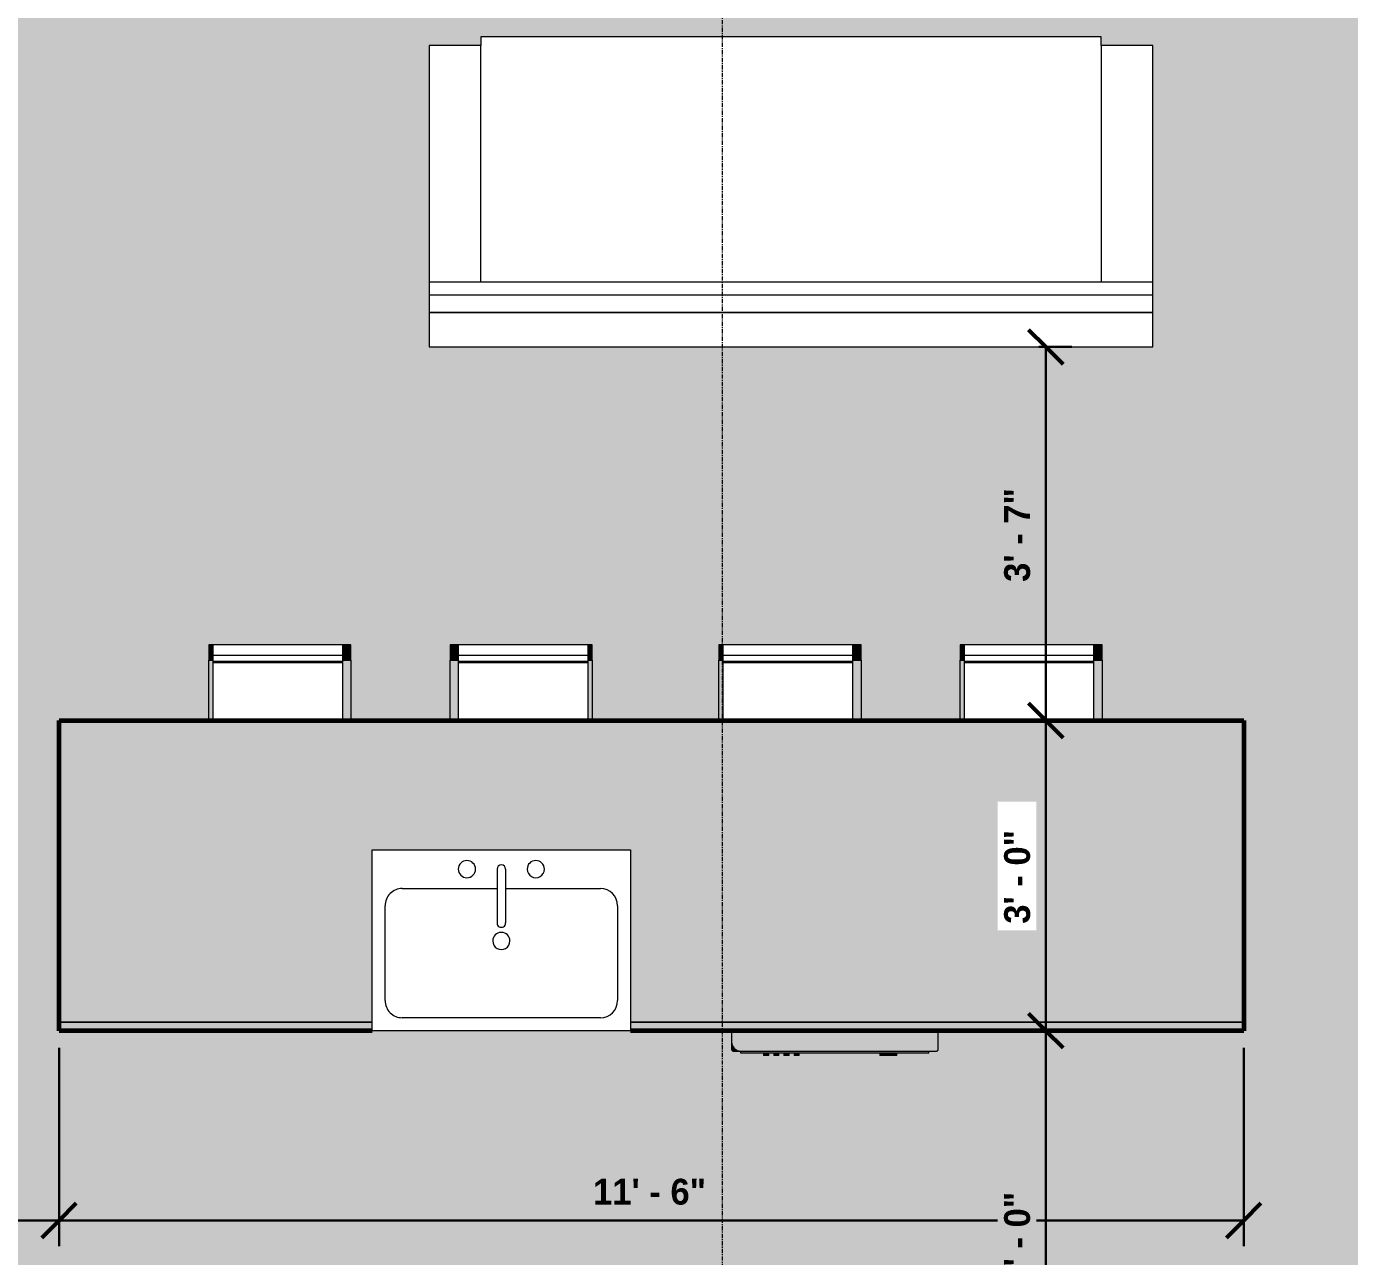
# Model space of a CAD drawing. Header units: inches. Extents: x -4105 to -1989, y 9836 to 11159.
# Drawn here: x -2254.1 to -2100.5, y 10635.5 to 10778.3 of the extents above; entities that cross this region are included whole.
import ezdxf

# ---------------------------------------------------------------- set-up
doc = ezdxf.new("R2010")
doc.units = ezdxf.units.IN
doc.header["$MEASUREMENT"] = 0
doc.linetypes.add('Grid Line 1_2_', pattern=[0.875, 0.5, -0.125, 0.125, -0.125])
for name, color, linetype, lineweight in [('0-1', 7, 'Continuous', 5), ('0-2', 7, 'Continuous', 9), ('A-ANNO-DIMS-1', 211, 'Continuous', 30), ('A-ANNO-DIMS-64', 211, 'Continuous', 9), ('A-AREA-PATT-2', 141, 'Continuous', 9), ('I-FURN', 30, 'Continuous', 9), ('P-SANR-FIXT', 6, 'Continuous', 9), ('Q-CASE', 31, 'Continuous', 9), ('Q-CASE-1', 31, 'Continuous', 60), ('Q-SPCQ', 91, 'Continuous', 9), ('S-GRID-1', 1, 'Grid Line 1_2_', 9)]:
    doc.layers.add(name, color=color, linetype=linetype, lineweight=lineweight)
doc.styles.add('Century Gothic_B', font='GOTHICB.TTF', dxfattribs={"height": 3})
doc.dimstyles.new('OD_-_HS_-__1__Tol__', dxfattribs={"dimscale": 12, "dimtxt": 3.132505, "dimasz": 0.333333, "dimexe": 0.25, "dimexo": 0.166667, "dimgap": 0.083333, "dimtad": 1, "dimdec": 0, "dimzin": 3, "dimdsep": 46, "dimlunit": 4, "dimtxsty": 'Century Gothic_B', "dimblk1": 'OBLIQUE', "dimblk2": 'OBLIQUE', "dimsah": 1, "dimcen": 0.09, "dimdle": 0.25, "dimazin": 0, "dimtfac": 1, "dimtdec": 4, "dimtix": 1, "dimtmove": 0, "dimatfit": 3, "dimfxl": 1, "dimtvp": 1, "dimtfill": 1, "dimfrac": 2, "dimtolj": 1, "dimtzin": 0, "dimlwd": 30, "dimlwe": 30, "dimarcsym": 2})

# ---------------------------------------------------------------- blocks, each defined once
blk = doc.blocks.new('Couch-Both_Arms-Generic - 1-V25-ENLARGED FLOOR PLAN - 2ND FLOOR PLAN - WEST')
at = {"layer": 'I-FURN'}
for p, q in [((42, 17.5), (-42, 17.5)), ((-42, 17.5), (-42, 13.5)), ((42, 13.5), (42, 17.5)), ((-42, 13.5), (42, 13.5)), ((42, 13.5), (-42, 13.5)), ((-42, 13.5), (-42, 10)), ((42, 10), (42, 13.5)), ((-42, 11.5), (42, 11.5)), ((-42, 10), (-42, -17.5)), ((-42, 10), (42, 10)), ((-36, -17.5), (-36, 10)), ((36, 10), (36, -17.5)), ((42, -17.5), (42, 10)), ((-42, -17.5), (-36, -17.5)), ((-36, -17.5), (-36, -18.5)), ((36, -18.5), (36, -17.5)), ((36, -17.5), (42, -17.5)), ((-36, -18.5), (36, -18.5))]:
    blk.add_line(p, q, dxfattribs=at)
blk = doc.blocks.new('Sink Kitchen-Single - 30_ x 21_-1372827-ENLARGED FLOOR PLAN - 2ND FLOOR PLAN - WEST')
at = {"layer": 'P-SANR-FIXT'}
for p, q in [((-14.38, 10.41), (15.62, 10.41)), ((-14.38, -10.59), (-14.38, 10.41)), ((15.62, 10.41), (15.62, -10.59)), ((-10.88, 8.91), (12.12, 8.91)), ((-12.88, -4.09), (-12.88, 6.91)), ((14.12, 6.91), (14.12, -4.09)), ((0.12, -8.34), (0.12, -2.09)), ((1.12, -8.34), (1.12, -2.09)), ((0.12, -6.09), (-10.88, -6.09)), ((12.12, -6.09), (1.12, -6.09)), ((15.62, -10.59), (-14.38, -10.59))]:
    blk.add_line(p, q, dxfattribs=at)
for centre, radius, start, end in [((-10.88, 6.91), 2, 90, 180), ((12.12, 6.91), 2, 360, 90), ((0.62, 0), 1, 360, 180), ((0.62, 0), 1, 180, 0), ((0.62, -2.09), 0.5, 360, 180), ((-10.88, -4.09), 2, 180, 270), ((12.12, -4.09), 2, 270, 0), ((-3.38, -8.34), 1, 360, 180), ((4.62, -8.34), 1, 0, 180), ((-3.38, -8.34), 1, 180, 0), ((0.62, -8.34), 0.5, 180, 0), ((4.62, -8.34), 1, 180, 0)]:
    blk.add_arc(centre, radius, start, end, dxfattribs=at)
blk = doc.blocks.new('Dishwasher_15404 - 34_ counter-V45-ENLARGED FLOOR PLAN - 2ND FLOOR PLAN - WEST')
at = {"layer": 'Q-SPCQ'}
for points in [[(26.87, -20.14), (26.87, -0.15), (26.82, -0.06), (26.68, 0), (24.5, 0), (24.5, -24), (25.8, -24), (26.08, -23.96), (26.34, -23.86), (26.56, -23.69), (26.73, -23.46), (26.84, -23.21), (26.87, -22.91)], [(27.12, -12.5), (27.12, -1.09), (26.87, -1.09), (26.87, -22.91), (27.12, -22.91), (27.12, -20.14)], [(27.37, -5.55), (27.37, -4.82), (27.12, -4.82), (27.12, -5.81), (27.37, -5.81)], [(27.37, -5.81), (27.12, -5.81), (27.12, -6.79), (27.37, -6.79), (27.37, -6.06)], [(27.37, -16.74), (27.37, -16.15), (27.12, -16.15), (27.12, -16.74)], [(27.37, -17.33), (27.12, -17.33), (27.12, -17.92), (27.37, -17.92)], [(27.37, -19.1), (27.37, -18.51), (27.12, -18.51), (27.12, -19.1)], [(27.37, -20.28), (27.37, -19.69), (27.12, -19.69), (27.12, -20.28)], [(26.87, -23.12), (26.87, -22.93), (26.84, -23.21), (26.68, -23.53), (26.56, -23.69), (26.3, -23.87), (26.08, -23.96), (25.8, -24), (26.68, -24), (26.82, -23.94), (26.87, -23.8), (26.87, -23.28)]]:
    blk.add_hatch(color=256, dxfattribs=at).paths.add_polyline_path(points, flags=0)
for p, q in [((26.68, 0), (24.5, 0)), ((26.87, -22.93), (26.87, -0.2)), ((27.12, -1.09), (26.87, -1.09)), ((27.12, -1.09), (27.12, -22.91)), ((27.37, -4.82), (27.12, -4.82)), ((27.37, -4.82), (27.37, -5.81)), ((27.37, -5.81), (27.37, -6.79)), ((27.12, -6.79), (27.37, -6.79)), ((27.37, -16.15), (27.12, -16.15)), ((27.12, -16.74), (27.37, -16.74)), ((27.37, -16.15), (27.37, -16.74)), ((27.37, -17.33), (27.12, -17.33)), ((27.12, -17.92), (27.37, -17.92)), ((27.37, -17.33), (27.37, -17.92)), ((27.37, -18.51), (27.12, -18.51)), ((27.12, -19.1), (27.37, -19.1)), ((27.37, -19.69), (27.12, -19.69)), ((27.37, -18.51), (27.37, -19.1)), ((27.37, -19.69), (27.37, -20.28)), ((27.12, -20.28), (27.37, -20.28)), ((27.12, -22.91), (26.87, -22.91)), ((26.87, -23.8), (26.87, -22.93)), ((24.5, -24), (25.8, -24)), ((25.8, -24), (26.68, -24))]:
    blk.add_line(p, q, dxfattribs=at)
for centre, radius, start, end in [((26.68, -0.2), 0.197, 360, 90), ((26.68, -0.2), 0.197, 15, 75), ((25.8, -22.93), 1.07, 270, 0), ((26.68, -23.8), 0.197, 270, 0)]:
    blk.add_arc(centre, radius, start, end, dxfattribs=at)
blk = doc.blocks.new('OD_CW_Base Cabinet - OD_CW_Base Cabinet-2044984-ENLARGED FLOOR PLAN - 2ND FLOOR PLAN - WEST')
at = {"layer": 'Q-CASE'}
h = blk.add_hatch(color=256, dxfattribs=at)
h.paths.add_polyline_path([(2.89, 12), (0.74, 12), (0.74, 11), (71.92, 11), (71.92, 12), (33.42, 12)], flags=0)
h.paths.add_polyline_path([(138.27, 12), (101.92, 12), (101.92, 11), (138.27, 11)], flags=0)
blk.add_hatch(color=256, dxfattribs=at).paths.add_polyline_path([(138.27, 11), (101.92, 11), (101.92, -9), (71.92, -9), (71.92, 11), (0.74, 11), (0.74, -24), (138.27, -24), (138.27, -13.07)], flags=0)
for p, q in [((0.74, 11), (0.74, 12)), ((0.74, 12), (71.92, 12)), ((71.92, 11), (0.74, 11)), ((0.74, -24), (0.74, 11)), ((0.74, 11), (71.92, 11)), ((101.92, 12), (138.27, 12)), ((138.27, 11), (101.92, 11)), ((101.92, 11), (138.27, 11)), ((138.27, 12), (138.27, 11)), ((138.27, 11), (138.27, -24)), ((138.27, -24), (0.74, -24))]:
    blk.add_line(p, q, dxfattribs=at)
at = {"layer": 'Q-CASE-1'}
for p, q in [((0.74, -24), (0.74, 12)), ((0.74, 12), (71.92, 12)), ((101.92, 12), (138.27, 12)), ((138.27, 12), (138.27, -24)), ((138.27, -24), (0.74, -24))]:
    blk.add_line(p, q, dxfattribs=at)
blk = doc.blocks.new('Bar_Stool_6722_1_ - Bar_Stool_6722_1_-V41-ENLARGED FLOOR PLAN - 2ND FLOOR PLAN - WEST')
at = {"layer": 'I-FURN'}
for points in [[(0, -0.94), (0, -0.98), (1, -0.98), (1, 0), (0, 0), (0, -0.92)], [(16, -0.46), (16, -0.98), (16.5, -0.98), (16.5, 0), (16, 0), (16, -0.3)], [(0, -1.4), (0, -1.78), (1, -1.78), (1, -0.98), (0, -0.98), (0, -1.3)], [(16, -1.3), (16, -1.78), (16.5, -1.78), (16.5, -0.98), (16, -0.98), (16, -1.24)], [(0, -2.03), (0, -8.78), (1, -8.78), (1, -1.78), (0, -1.78)], [(16, -7.88), (16, -8.78), (16.5, -8.78), (16.5, -1.78), (16, -1.78), (16, -2.03)]]:
    blk.add_hatch(color=256, dxfattribs=at).paths.add_polyline_path(points, flags=0)
for p, q in [((1, 0), (0, 0)), ((0, 0), (0, -0.98)), ((0, -0.98), (1, -0.98)), ((0, -0.98), (0, -1.78)), ((1, -1.24), (1, 0)), ((16, 0), (1, 0)), ((1, -1.91), (1, -1.24)), ((16, -1.24), (1, -1.24)), ((16.5, 0), (16, 0)), ((16, 0), (16, -1.24)), ((16, -0.98), (16.5, -0.98)), ((16, -1.24), (16, -1.91)), ((16.5, -0.98), (16.5, 0)), ((16.5, -1.78), (16.5, -0.98)), ((0, -1.78), (1, -1.78)), ((0, -8.78), (0, -1.78)), ((1, -1.91), (16, -1.91)), ((1, -2.03), (1, -1.91)), ((1, -8.78), (1, -2.03)), ((1, -2.03), (16, -2.03)), ((16, -1.78), (16.5, -1.78)), ((16, -1.91), (16, -2.03)), ((16, -2.03), (16, -8.78)), ((16.5, -1.78), (16.5, -8.78))]:
    blk.add_line(p, q, dxfattribs=at)
blk = doc.blocks.new('Bar_Stool_6722_1_ - Bar_Stool_6722_1_-V46-ENLARGED FLOOR PLAN - 2ND FLOOR PLAN - WEST')
at = {"layer": 'I-FURN'}
for points in [[(1, 8.78), (0, 8.78), (0, 1.78), (1, 1.78), (1, 8.78)], [(16, 8.78), (16, 1.78), (16.5, 1.78), (16.5, 8.78), (16.26, 8.78)], [(0.5, 1.78), (0, 1.78), (0, 0.98), (1, 0.98), (1, 1.78)], [(16, 1.78), (16, 0.98), (16.5, 0.98), (16.5, 1.78), (16.26, 1.78)], [(0, 0.98), (0, 0), (1, 0), (1, 0.98)], [(16, 0.98), (16, 0), (16.5, 0), (16.5, 0.98), (16.26, 0.98)]]:
    blk.add_hatch(color=256, dxfattribs=at).paths.add_polyline_path(points, flags=0)
for p, q in [((0, 1.78), (0, 8.78)), ((1, 2.03), (1, 8.78)), ((16, 8.78), (16, 2.03)), ((16.5, 8.78), (16.5, 1.78)), ((1, 1.78), (0, 1.78)), ((0, 1.78), (0, 0.98)), ((1, 1.91), (1, 2.03)), ((16, 2.03), (1, 2.03)), ((1, 1.24), (1, 1.91)), ((16, 1.91), (1, 1.91)), ((16, 2.03), (16, 1.91)), ((16, 1.91), (16, 1.24)), ((16.5, 1.78), (16, 1.78)), ((16.5, 0.98), (16.5, 1.78)), ((1, 0.98), (0, 0.98)), ((0, 0.98), (0, 0)), ((1, 0), (1, 1.24)), ((1, 1.24), (16, 1.24)), ((16, 1.24), (16, 0)), ((16.5, 0.98), (16, 0.98)), ((16.5, 0), (16.5, 0.98)), ((0, 0), (1, 0)), ((1, 0), (16, 0)), ((16, 0), (16.5, 0))]:
    blk.add_line(p, q, dxfattribs=at)
blk = doc.blocks.new('Bar_Stool_6722_1_ - Bar_Stool_6722_1_-V40-ENLARGED FLOOR PLAN - 2ND FLOOR PLAN - WEST')
at = {"layer": 'I-FURN'}
for points in [[(1, 1.78), (1, 8.78), (0, 8.78), (0, 1.78)], [(16.5, 2.03), (16.5, 8.78), (16, 8.78), (16, 1.78), (16.5, 1.78)], [(1, 1.73), (1, 1.78), (0, 1.78), (0, 0.98), (1, 0.98), (1, 1.4)], [(16.5, 0.98), (16.5, 1.78), (16, 1.78), (16, 0.98)], [(1, 0.3), (1, 0.98), (0, 0.98), (0, 0), (1, 0)], [(16.5, 0.31), (16.5, 0.98), (16, 0.98), (16, 0), (16.5, 0), (16.5, 0.3)]]:
    blk.add_hatch(color=256, dxfattribs=at).paths.add_polyline_path(points, flags=0)
for p, q in [((0, 1.78), (0, 8.78)), ((1, 2.03), (1, 8.78)), ((16, 8.78), (16, 2.03)), ((16.5, 8.78), (16.5, 1.78)), ((1, 1.78), (0, 1.78)), ((0, 1.78), (0, 0.98)), ((1, 1.91), (1, 2.03)), ((16, 2.03), (1, 2.03)), ((1, 1.24), (1, 1.91)), ((16, 1.91), (1, 1.91)), ((16, 2.03), (16, 1.91)), ((16, 1.91), (16, 1.24)), ((16.5, 1.78), (16, 1.78)), ((16.5, 0.98), (16.5, 1.78)), ((1, 0.98), (0, 0.98)), ((0, 0.98), (0, 0)), ((1, 0), (1, 1.24)), ((1, 1.24), (16, 1.24)), ((16, 1.24), (16, 0)), ((16.5, 0.98), (16, 0.98)), ((16.5, 0), (16.5, 0.98)), ((0, 0), (1, 0)), ((1, 0), (16, 0)), ((16, 0), (16.5, 0))]:
    blk.add_line(p, q, dxfattribs=at)
blk = doc.blocks.new('DIMBLOCK29-ENLARGED FLOOR PLAN - 2ND FLOOR PLAN - WEST')
at = {"layer": 'A-ANNO-DIMS-64', "lineweight": 30, "transparency": 16777216}
for p, q in [((-2250.33, 10659.75), (-2250.33, 10636.72)), ((-2250.33, 10639.72), (-2250.33, 10659.75)), ((-2294.7, 10642.6), (-2294.7, 10636.72)), ((-2294.7, 10639.72), (-2294.7, 10642.6)), ((-2294.7, 10639.72), (-2250.33, 10639.72))]:
    blk.add_line(p, q, dxfattribs=at)
at = {"layer": 'A-ANNO-DIMS-64', "lineweight": 50, "transparency": 16777216}
for p, q in [((-2294.7, 10639.72), (-2292.7, 10641.72)), ((-2250.33, 10639.72), (-2248.33, 10641.72)), ((-2294.7, 10639.72), (-2296.7, 10637.72)), ((-2250.33, 10639.72), (-2252.33, 10637.72))]:
    blk.add_line(p, q, dxfattribs=at)
at = {"layer": 'A-ANNO-DIMS-64', "color": 0, "lineweight": 30, "transparency": 16777216, "insert": (-2278.11, 10644.56), "char_height": 3, "width": 13.425, "attachment_point": 1, "line_spacing_factor": 0.984502, "style": 'Century Gothic_B', "bg_fill": 3, "box_fill_scale": 1.25, "bg_fill_color": 256, "bg_fill_true_color": 13158600, "bg_fill_transparency": 0}
blk.add_mtext('3\' - 8"', dxfattribs=at)
blk = doc.blocks.new('_Oblique')
at = {"color": 0, "linetype": 'ByBlock', "lineweight": -2}
blk.add_line((-0.5, -0.5), (0.5, 0.5), dxfattribs=at)
blk = doc.blocks.new('DIMBLOCK30-ENLARGED FLOOR PLAN - 2ND FLOOR PLAN - WEST')
at = {"layer": 'A-ANNO-DIMS-64', "lineweight": 30, "transparency": 16777216}
for p, q in [((-2250.33, 10659.75), (-2250.33, 10636.72)), ((-2250.33, 10639.72), (-2250.33, 10659.75)), ((-2112.8, 10659.75), (-2112.8, 10636.72)), ((-2112.8, 10639.72), (-2112.8, 10659.75)), ((-2250.33, 10639.72), (-2112.8, 10639.72))]:
    blk.add_line(p, q, dxfattribs=at)
at = {"layer": 'A-ANNO-DIMS-64', "lineweight": 50, "transparency": 16777216}
for p, q in [((-2250.33, 10639.72), (-2248.33, 10641.72)), ((-2112.8, 10639.72), (-2110.8, 10641.72)), ((-2250.33, 10639.72), (-2252.33, 10637.72)), ((-2112.8, 10639.72), (-2114.8, 10637.72))]:
    blk.add_line(p, q, dxfattribs=at)
at = {"layer": 'A-ANNO-DIMS-64', "color": 0, "lineweight": 30, "transparency": 16777216, "insert": (-2188.33, 10644.56), "char_height": 3, "width": 16.2294, "attachment_point": 1, "line_spacing_factor": 0.984502, "style": 'Century Gothic_B', "bg_fill": 3, "box_fill_scale": 1.25, "bg_fill_color": 256, "bg_fill_true_color": 13158600, "bg_fill_transparency": 0}
blk.add_mtext('11\' - 6"', dxfattribs=at)
blk = doc.blocks.new('DIMBLOCK44-ENLARGED FLOOR PLAN - 2ND FLOOR PLAN - WEST')
at = {"layer": 'A-ANNO-DIMS-64', "lineweight": 50, "transparency": 16777216}
for p, q in [((-2135.77, 10661.75), (-2137.77, 10663.75)), ((-2135.77, 10661.75), (-2133.77, 10659.75)), ((-2135.77, 10613.75), (-2137.77, 10615.75)), ((-2135.77, 10613.75), (-2133.77, 10611.75))]:
    blk.add_line(p, q, dxfattribs=at)
at = {"layer": 'A-ANNO-DIMS-64', "lineweight": 30, "transparency": 16777216}
for p, q in [((-2136.6, 10661.75), (-2132.77, 10661.75)), ((-2135.77, 10661.75), (-2136.6, 10661.75)), ((-2135.77, 10613.75), (-2135.77, 10661.75)), ((-2136.6, 10613.75), (-2132.77, 10613.75)), ((-2135.77, 10613.75), (-2136.6, 10613.75))]:
    blk.add_line(p, q, dxfattribs=at)
at = {"layer": 'A-ANNO-DIMS-64', "color": 0, "lineweight": 30, "transparency": 16777216, "insert": (-2140.61, 10632.16), "char_height": 3, "width": 13.425, "attachment_point": 1, "rotation": 90, "line_spacing_factor": 0.984502, "style": 'Century Gothic_B', "bg_fill": 3, "box_fill_scale": 1.25, "bg_fill_color": 256, "bg_fill_true_color": 13158600, "bg_fill_transparency": 0}
blk.add_mtext('4\' - 0"', dxfattribs=at)
blk = doc.blocks.new('DIMBLOCK45-ENLARGED FLOOR PLAN - 2ND FLOOR PLAN - WEST')
at = {"layer": 'A-ANNO-DIMS-64', "lineweight": 50, "transparency": 16777216}
for p, q in [((-2135.77, 10697.75), (-2137.77, 10699.75)), ((-2135.77, 10697.75), (-2133.77, 10695.75)), ((-2135.77, 10661.75), (-2137.77, 10663.75)), ((-2135.77, 10661.75), (-2133.77, 10659.75))]:
    blk.add_line(p, q, dxfattribs=at)
at = {"layer": 'A-ANNO-DIMS-64', "lineweight": 30, "transparency": 16777216}
for p, q in [((-2136.6, 10697.75), (-2132.77, 10697.75)), ((-2135.77, 10697.75), (-2136.6, 10697.75)), ((-2135.77, 10661.75), (-2135.77, 10697.75)), ((-2136.6, 10661.75), (-2132.77, 10661.75)), ((-2135.77, 10661.75), (-2136.6, 10661.75))]:
    blk.add_line(p, q, dxfattribs=at)
at = {"layer": 'A-ANNO-DIMS-64', "color": 0, "lineweight": 30, "transparency": 16777216, "insert": (-2140.61, 10674.16), "char_height": 3, "width": 13.425, "attachment_point": 1, "rotation": 90, "line_spacing_factor": 0.984502, "style": 'Century Gothic_B', "bg_fill": 3, "box_fill_scale": 1.25, "bg_fill_color": 256, "bg_fill_true_color": 13158600, "bg_fill_transparency": 0}
blk.add_mtext('3\' - 0"', dxfattribs=at)
blk = doc.blocks.new('DIMBLOCK46-ENLARGED FLOOR PLAN - 2ND FLOOR PLAN - WEST')
at = {"layer": 'A-ANNO-DIMS-64', "lineweight": 50, "transparency": 16777216}
for p, q in [((-2135.77, 10741.11), (-2137.77, 10743.11)), ((-2135.77, 10741.11), (-2133.77, 10739.11)), ((-2135.77, 10697.75), (-2137.77, 10699.75)), ((-2135.77, 10697.75), (-2133.77, 10695.75))]:
    blk.add_line(p, q, dxfattribs=at)
at = {"layer": 'A-ANNO-DIMS-64', "lineweight": 30, "transparency": 16777216}
for p, q in [((-2136.6, 10741.11), (-2132.77, 10741.11)), ((-2135.77, 10741.11), (-2136.6, 10741.11)), ((-2135.77, 10697.75), (-2135.77, 10741.11)), ((-2136.6, 10697.75), (-2132.77, 10697.75)), ((-2135.77, 10697.75), (-2136.6, 10697.75))]:
    blk.add_line(p, q, dxfattribs=at)
at = {"layer": 'A-ANNO-DIMS-64', "color": 0, "lineweight": 30, "transparency": 16777216, "insert": (-2140.61, 10713.84), "char_height": 3, "width": 13.425, "attachment_point": 1, "rotation": 90, "line_spacing_factor": 0.984502, "style": 'Century Gothic_B', "bg_fill": 3, "box_fill_scale": 1.25, "bg_fill_color": 256, "bg_fill_true_color": 13158600, "bg_fill_transparency": 0}
blk.add_mtext('3\' - 7"', dxfattribs=at)
blk = doc.blocks.new('CTR - 1st Phase - Shell_rvt-1-ENLARGED FLOOR PLAN - 2ND FLOOR PLAN - WEST')
at = {"layer": 'S-GRID-1'}
blk.add_line((-2173.32, 9836.18), (-2173.32, 11126.32), dxfattribs=at)
blk = doc.blocks.new('CTR - 1st Phase - Unit Layouts_rvt-1-ENLARGED FLOOR PLAN - 2ND FLOOR PLAN - WEST')
at = {"layer": '0-2'}
for name, p, rotation in [('Couch-Both_Arms-Generic - 1-V25-ENLARGED FLOOR PLAN - 2ND FLOOR PLAN - WEST', (-2165.36, 10758.61), 180), ('Bar_Stool_6722_1_ - Bar_Stool_6722_1_-V40-ENLARGED FLOOR PLAN - 2ND FLOOR PLAN - WEST', (-2216.44, 10706.53), 180), ('Bar_Stool_6722_1_ - Bar_Stool_6722_1_-V40-ENLARGED FLOOR PLAN - 2ND FLOOR PLAN - WEST', (-2157.22, 10706.53), 180), ('Bar_Stool_6722_1_ - Bar_Stool_6722_1_-V46-ENLARGED FLOOR PLAN - 2ND FLOOR PLAN - WEST', (-2129.22, 10706.53), 180), ('OD_CW_Base Cabinet - OD_CW_Base Cabinet-2044984-ENLARGED FLOOR PLAN - 2ND FLOOR PLAN - WEST', (-2112.06, 10673.75), 180), ('Sink Kitchen-Single - 30_ x 21_-1372827-ENLARGED FLOOR PLAN - 2ND FLOOR PLAN - WEST', (-2198.36, 10672.16), 180), ('Dishwasher_15404 - 34_ counter-V45-ENLARGED FLOOR PLAN - 2ND FLOOR PLAN - WEST', (-2148.25, 10686.25), 270.0000000001457)]:
    blk.add_blockref(name, p, dxfattribs=dict(at, rotation=rotation))
blk.add_blockref('Bar_Stool_6722_1_ - Bar_Stool_6722_1_-V41-ENLARGED FLOOR PLAN - 2ND FLOOR PLAN - WEST', (-2204.94, 10706.53), dxfattribs=at)
at = {"layer": 'A-ANNO-DIMS-1'}
dim = blk.add_linear_dim(base=(-2250.33, 10639.72), p1=(-2294.7, 10644.6), p2=(-2250.33, 10661.75), dimstyle='OD_-_HS_-__1__Tol__', override={"dimpost": '<>', "dimfxl": 47.565346}, dxfattribs=at)
dim.commit()
dim.dimension.update_dxf_attribs({"geometry": 'DIMBLOCK29-ENLARGED FLOOR PLAN - 2ND FLOOR PLAN - WEST', "text_midpoint": (-2272.52, 10642.29)})
dim = blk.add_linear_dim(base=(-2112.8, 10639.72), p1=(-2250.33, 10661.75), p2=(-2112.8, 10661.75), dimstyle='OD_-_HS_-__1__Tol__', override={"dimpost": '<>', "dimfxl": 137.535488}, dxfattribs=at)
dim.commit()
dim.dimension.update_dxf_attribs({"geometry": 'DIMBLOCK30-ENLARGED FLOOR PLAN - 2ND FLOOR PLAN - WEST', "text_midpoint": (-2181.57, 10642.29)})
dim = blk.add_linear_dim(base=(-2135.77, 10661.75), p1=(-2138.6, 10613.75), p2=(-2138.6, 10661.75), angle=90, dimstyle='OD_-_HS_-__1__Tol__', override={"dimpost": '<>', "dimfxl": 48}, dxfattribs=at)
dim.commit()
dim.dimension.update_dxf_attribs({"geometry": 'DIMBLOCK44-ENLARGED FLOOR PLAN - 2ND FLOOR PLAN - WEST', "text_midpoint": (-2138.34, 10637.75)})
dim = blk.add_linear_dim(base=(-2135.77, 10697.75), p1=(-2138.6, 10661.75), p2=(-2138.6, 10697.75), angle=90, dimstyle='OD_-_HS_-__1__Tol__', override={"dimpost": '<>', "dimfxl": 36}, dxfattribs=at)
dim.commit()
dim.dimension.update_dxf_attribs({"geometry": 'DIMBLOCK45-ENLARGED FLOOR PLAN - 2ND FLOOR PLAN - WEST', "text_midpoint": (-2138.34, 10679.75)})
dim = blk.add_linear_dim(base=(-2135.77, 10741.11), p1=(-2138.6, 10697.75), p2=(-2138.6, 10741.11), angle=90, dimstyle='OD_-_HS_-__1__Tol__', override={"dimpost": '<>', "dimfxl": 43.359487}, dxfattribs=at)
dim.commit()
dim.dimension.update_dxf_attribs({"geometry": 'DIMBLOCK46-ENLARGED FLOOR PLAN - 2ND FLOOR PLAN - WEST', "text_midpoint": (-2138.34, 10719.43)})

msp = doc.modelspace()

# ---------------------------------------------------------------- block references
at = {"layer": '0-1'}
msp.add_blockref('CTR - 1st Phase - Unit Layouts_rvt-1-ENLARGED FLOOR PLAN - 2ND FLOOR PLAN - WEST', (0, 0), dxfattribs=at)

# ---------------------------------------------------------------- next in the draw order: hatches: boundary and pattern name
at = {"layer": 'A-AREA-PATT-2'}
h = msp.add_hatch(color=256, dxfattribs=at)
h.paths.add_polyline_path([(-2427.59, 10418.79), (-2363.59, 10418.79), (-2363.59, 10478.08), (-2368.3, 10482.79), (-2371.11, 10479.98), (-2370.58, 10479.45), (-2372.34, 10477.68), (-2372.87, 10478.21), (-2373.05, 10478.04), (-2375.44, 10480.42), (-2400.19, 10455.67), (-2399.21, 10454.7), (-2425.38, 10428.54), (-2423.96, 10427.13), (-2424.14, 10426.95), (-2423.61, 10426.42), (-2425.38, 10424.65), (-2425.91, 10425.18), (-2432.3, 10418.79)], flags=0)
h.paths.add_polyline_path([(-2476.51, 10456.47), (-2451.06, 10481.93), (-2449.82, 10480.69), (-2475.28, 10455.24)], flags=0)
h.paths.add_polyline_path([(-2237.09, 10418.79), (-2076.8, 10418.79), (-2076.8, 10546.6), (-2133.07, 10546.6), (-2133.07, 10545.85), (-2135.57, 10545.85), (-2135.57, 10546.6), (-2172.82, 10546.6), (-2172.82, 10547.98), (-2207.82, 10547.98), (-2207.82, 10546.6), (-2208.07, 10546.6), (-2208.07, 10545.85), (-2213.07, 10545.85), (-2213.07, 10546.6), (-2213.32, 10546.6), (-2213.32, 10547.98), (-2248.32, 10547.98), (-2248.32, 10546.6), (-2285.57, 10546.6), (-2285.57, 10545.85), (-2288.07, 10545.85), (-2288.07, 10546.6), (-2304.48, 10546.6), (-2306.38, 10544.71), (-2309.73, 10548.07), (-2268.05, 10589.75), (-2243.53, 10589.75), (-2243.53, 10613.75), (-2238.78, 10613.75), (-2238.78, 10621.75), (-2203.03, 10621.75), (-2203.03, 10613.75), (-2076.8, 10613.75), (-2076.8, 10842.51), (-2292.32, 10842.51), (-2292.32, 10704.13), (-2297.07, 10704.13), (-2297.07, 10842.51), (-2389.37, 10842.51), (-2389.37, 10707.76), (-2394.12, 10707.76), (-2394.12, 10842.51), (-2510.12, 10842.51), (-2510.12, 10803.73), (-2430.12, 10803.73), (-2430.12, 10725.73), (-2510.12, 10725.73), (-2510.12, 10662.5), (-2442.37, 10662.5), (-2442.37, 10657.75), (-2445.37, 10657.75), (-2445.37, 10621.06), (-2446.25, 10621.06), (-2446.25, 10657.06), (-2449.25, 10657.06), (-2449.25, 10621.06), (-2450.12, 10621.06), (-2450.12, 10627.75), (-2486.12, 10627.75), (-2486.12, 10536.48), (-2510.12, 10536.48), (-2510.12, 10528.46), (-2502.7, 10528.46), (-2501.73, 10528.33), (-2500.83, 10527.96), (-2500.06, 10527.37), (-2499.47, 10526.59), (-2499.1, 10525.7), (-2498.97, 10524.66), (-2498.97, 10523.34), (-2495.95, 10523.69), (-2494.95, 10524.88), (-2493.95, 10525.45), (-2492.95, 10525.72), (-2491.94, 10525.89), (-2490.95, 10525.98), (-2488.96, 10525.81), (-2486.95, 10525.27), (-2484.95, 10524.54), (-2482.82, 10523.52), (-2480.95, 10522.22), (-2479.95, 10521.22), (-2479.45, 10520.36), (-2478.95, 10518.98), (-2478.95, 10517.98), (-2479.45, 10516.61), (-2479.95, 10515.74), (-2481.06, 10514.66), (-2482.95, 10513.35), (-2484.95, 10512.42), (-2486.95, 10511.69), (-2488.96, 10511.16), (-2490.95, 10510.98), (-2492.22, 10511.12), (-2492.95, 10511.25), (-2493.95, 10511.51), (-2494.95, 10512.08), (-2495.95, 10513.27), (-2498.97, 10513.62), (-2498.97, 10512.23), (-2499.1, 10511.27), (-2499.47, 10510.37), (-2500.06, 10509.6), (-2500.83, 10509), (-2501.82, 10508.62), (-2502.7, 10508.51), (-2510.12, 10508.51), (-2510.12, 10502.48), (-2489.84, 10502.48), (-2489.84, 10493.11), (-2494.59, 10493.11), (-2494.59, 10497.73), (-2510.12, 10497.73), (-2510.12, 10455.16), (-2506.46, 10455.16), (-2494.59, 10467.03), (-2494.59, 10473.11), (-2489.84, 10473.11), (-2489.82, 10471.19), (-2480.64, 10462.02), (-2441.03, 10501.63), (-2437.67, 10498.27), (-2477.28, 10458.66), (-2477.22, 10458.59), (-2477.93, 10457.89), (-2476.51, 10456.47), (-2477.88, 10455.1), (-2477.44, 10454.66), (-2477.49, 10454.62), (-2452.91, 10430.05), (-2452.87, 10430.09), (-2452.43, 10429.65), (-2451.06, 10431.02), (-2449.64, 10429.6), (-2448.94, 10430.31), (-2438.22, 10419.59), (-2429.27, 10428.54), (-2429.8, 10429.07), (-2428.03, 10430.84), (-2427.5, 10430.31), (-2427.32, 10430.48), (-2426.35, 10429.51), (-2401.6, 10454.26), (-2402.57, 10455.23), (-2376.23, 10481.57), (-2376.76, 10482.1), (-2375, 10483.87), (-2374.47, 10483.34), (-2335.19, 10522.62), (-2331.83, 10519.26), (-2334.71, 10516.38), (-2309.05, 10490.71), (-2267.5, 10490.71), (-2267.5, 10485.34), (-2272.25, 10485.34), (-2272.25, 10485.96), (-2311.02, 10485.96), (-2338.07, 10513.02), (-2364.94, 10486.15), (-2358.84, 10480.04), (-2358.84, 10442.79), (-2306.25, 10442.79), (-2306.25, 10418.79), (-2298.22, 10418.79), (-2298.22, 10426.52), (-2298.1, 10427.48), (-2297.72, 10428.38), (-2297.13, 10429.15), (-2296.36, 10429.74), (-2295.46, 10430.11), (-2294.42, 10430.24), (-2293.11, 10430.24), (-2293.46, 10433.27), (-2294.65, 10434.27), (-2295.21, 10435.27), (-2295.48, 10436.27), (-2295.66, 10437.27), (-2295.75, 10438.27), (-2295.57, 10440.26), (-2295.03, 10442.27), (-2294.31, 10444.27), (-2293.37, 10446.27), (-2291.99, 10448.27), (-2290.99, 10449.27), (-2290.12, 10449.77), (-2288.75, 10450.27), (-2287.75, 10450.27), (-2286.37, 10449.77), (-2285.51, 10449.27), (-2284.51, 10448.27), (-2283.12, 10446.27), (-2282.19, 10444.27), (-2281.46, 10442.27), (-2280.92, 10440.26), (-2280.75, 10438.27), (-2280.83, 10437.27), (-2281.07, 10436.03), (-2281.28, 10435.27), (-2281.85, 10434.27), (-2283.04, 10433.27), (-2283.38, 10430.24), (-2282, 10430.24), (-2281.03, 10430.11), (-2280.13, 10429.74), (-2279.36, 10429.15), (-2278.77, 10428.38), (-2278.4, 10427.48), (-2278.27, 10426.52), (-2278.27, 10418.79), (-2272.25, 10418.79), (-2272.25, 10449.34), (-2267.5, 10449.34), (-2267.5, 10418.79)], flags=0)
h.paths.add_polyline_path([(-2176.02, 10419.05), (-2202.86, 10419.05), (-2202.86, 10499.05), (-2124.86, 10499.05), (-2124.86, 10419.05)], flags=0)
h.paths.add_polyline_path([(-2205.79, 10419.55), (-2223.79, 10419.55), (-2223.79, 10437.55), (-2205.79, 10437.55)], flags=0)
h.paths.add_polyline_path([(-2121.86, 10419.55), (-2121.86, 10437.55), (-2103.86, 10437.55), (-2103.86, 10419.55), (-2106.35, 10419.55)], flags=0)
h.paths.add_polyline_path([(-2513.12, 10444.26), (-2508.22, 10449.16), (-2513.12, 10449.16)], flags=0)
h.paths.add_polyline_path([(-2412.22, 10523.72), (-2415.58, 10527.08), (-2412.31, 10530.35), (-2450.12, 10568.17), (-2450.12, 10587.06), (-2445.37, 10587.06), (-2445.37, 10570.14), (-2408.95, 10533.71), (-2352.3, 10590.36), (-2352.3, 10657.75), (-2408.37, 10657.75), (-2408.37, 10658.63), (-2372.37, 10658.63), (-2372.37, 10661.63), (-2408.37, 10661.63), (-2408.37, 10662.5), (-2394.12, 10662.5), (-2394.12, 10671.76), (-2389.37, 10671.76), (-2389.37, 10662.5), (-2297.07, 10662.5), (-2297.07, 10668.13), (-2292.32, 10668.13), (-2292.32, 10643.62), (-2295.72, 10640.22), (-2295.19, 10639.69), (-2296.96, 10637.92), (-2297.49, 10638.45), (-2297.67, 10638.27), (-2298.64, 10639.25), (-2319.14, 10618.74), (-2318.17, 10617.77), (-2340.27, 10595.67), (-2339.74, 10595.14), (-2341.51, 10593.37), (-2342.04, 10593.9), (-2411.78, 10524.17)], flags=0)
h.paths.add_polyline_path([(-2266.97, 10547.98), (-2250.32, 10547.98), (-2250.32, 10549.35), (-2213.32, 10549.35), (-2213.32, 10551.35), (-2213.07, 10551.35), (-2213.07, 10552.1), (-2208.07, 10552.1), (-2208.07, 10551.35), (-2207.82, 10551.35), (-2207.82, 10549.35), (-2170.82, 10549.35), (-2170.82, 10547.98), (-2135.82, 10547.98), (-2135.82, 10551.35), (-2135.57, 10551.35), (-2135.57, 10552.1), (-2133.07, 10552.1), (-2133.07, 10551.35), (-2108.72, 10551.35), (-2108.72, 10585), (-2266.08, 10585), (-2299.73, 10551.35), (-2288.07, 10551.35), (-2288.07, 10552.1), (-2285.57, 10552.1), (-2285.57, 10551.35), (-2285.32, 10551.35), (-2285.32, 10547.98), (-2267.07, 10547.98)], flags=0)
h.paths.add_polyline_path([(-2103.97, 10551.35), (-2076.8, 10551.35), (-2076.8, 10555.39), (-2101.05, 10555.39), (-2101.05, 10556.39), (-2101.55, 10556.4), (-2101.55, 10557.14), (-2101.05, 10557.14), (-2101.05, 10573.39), (-2101.55, 10573.4), (-2101.55, 10573.89), (-2101.05, 10573.89), (-2101.05, 10583.39), (-2076.8, 10583.39), (-2076.8, 10585), (-2103.97, 10585), (-2103.97, 10553.35)], flags=0)
h.paths.add_polyline_path([(-2238.78, 10589.75), (-2203.03, 10589.75), (-2203.03, 10591.75), (-2238.78, 10591.75)], flags=0)
h.paths.add_polyline_path([(-2347.55, 10595.11), (-2345.4, 10597.26), (-2345.93, 10597.79), (-2344.16, 10599.56), (-2343.63, 10599.03), (-2343.45, 10599.21), (-2341.07, 10596.82), (-2320.56, 10617.33), (-2321.53, 10618.3), (-2299.61, 10640.22), (-2301.03, 10641.63), (-2300.85, 10641.81), (-2301.38, 10642.34), (-2299.61, 10644.11), (-2299.08, 10643.58), (-2297.07, 10645.58), (-2297.07, 10657.75), (-2347.55, 10657.75), (-2347.55, 10595.58)], flags=0)
h.paths.add_polyline_path([(-2326.32, 10620.16), (-2344.7, 10638.55), (-2327.02, 10656.23), (-2308.64, 10637.84), (-2321.53, 10624.95)], flags=0)
h.paths.add_polyline_path([(-2168.53, 10658.88), (-2168.53, 10659.13), (-2171.16, 10659.13), (-2171.18, 10659.38), (-2172.11, 10659.4), (-2172.19, 10659.44), (-2172.25, 10659.58), (-2172.25, 10661.75), (-2250.33, 10661.75), (-2250.33, 10697.75), (-2232.94, 10697.75), (-2232.94, 10706.53), (-2216.44, 10706.53), (-2216.44, 10697.75), (-2204.94, 10697.75), (-2204.94, 10706.53), (-2188.44, 10706.53), (-2188.44, 10697.75), (-2173.72, 10697.75), (-2173.72, 10706.53), (-2157.22, 10706.53), (-2157.22, 10697.75), (-2145.72, 10697.75), (-2145.72, 10706.53), (-2129.22, 10706.53), (-2129.22, 10697.75), (-2112.8, 10697.75), (-2112.8, 10661.75), (-2148.25, 10661.75), (-2148.26, 10659.53), (-2148.31, 10659.44), (-2148.45, 10659.38), (-2149.34, 10659.38), (-2149.34, 10659.13), (-2153.07, 10659.13), (-2153.07, 10658.88), (-2155.04, 10658.88), (-2155.04, 10659.13), (-2164.4, 10659.13), (-2164.4, 10658.88), (-2164.99, 10658.88), (-2164.99, 10659.13), (-2165.58, 10659.13), (-2165.58, 10658.88), (-2166.17, 10658.88), (-2166.17, 10659.13), (-2166.76, 10659.13), (-2166.76, 10658.88), (-2167.35, 10658.88), (-2167.35, 10659.13), (-2167.94, 10659.13), (-2167.94, 10658.88), (-2168.39, 10658.88)], flags=0)
h.paths.add_polyline_path([(-2504.51, 10704.8), (-2509.62, 10704.8), (-2509.62, 10722.8), (-2491.62, 10722.8), (-2491.62, 10704.8)], flags=0)
h.paths.add_polyline_path([(-2190.6, 10741.11), (-2207.36, 10741.11), (-2207.36, 10776.11), (-2201.36, 10776.11), (-2201.36, 10777.11), (-2129.36, 10777.11), (-2129.36, 10776.11), (-2123.36, 10776.11), (-2123.36, 10741.11), (-2176.02, 10741.11)], flags=0)
h.paths.add_polyline_path([(-2217.36, 10780.44), (-2252.36, 10780.44), (-2252.36, 10828.44), (-2217.36, 10828.44), (-2217.36, 10822.44), (-2216.36, 10822.44), (-2216.36, 10786.44), (-2217.36, 10786.44)], flags=0)
h.paths.add_polyline_path([(-2082.36, 10780.44), (-2113.36, 10780.44), (-2113.36, 10786.44), (-2114.36, 10786.44), (-2114.36, 10822.44), (-2113.36, 10822.44), (-2113.36, 10828.44), (-2078.36, 10828.44), (-2078.36, 10780.44)], flags=0)
h.paths.add_polyline_path([(-2491.62, 10806.73), (-2509.62, 10806.73), (-2509.62, 10824.73), (-2491.62, 10824.73), (-2491.62, 10810.64)], flags=0)
h.paths.add_polyline_path([(-2187.53, 10825.36), (-2188.53, 10825.36), (-2188.53, 10825.39), (-2203.72, 10825.39), (-2203.72, 10825.36), (-2204.21, 10825.36), (-2204.21, 10825.39), (-2204.87, 10825.39), (-2204.87, 10841.51), (-2132.87, 10841.51), (-2132.87, 10825.39), (-2133.53, 10825.39), (-2133.56, 10825.36), (-2134.02, 10825.36), (-2134.02, 10825.39), (-2149.21, 10825.39), (-2149.21, 10825.36), (-2150.21, 10825.36), (-2150.21, 10825.39), (-2150.87, 10825.39), (-2150.87, 10829.39), (-2186.87, 10829.39), (-2186.87, 10825.39), (-2187.53, 10825.39)], flags=0)

# ---------------------------------------------------------------- next in the draw order: block references
at = {"layer": '0-1'}
msp.add_blockref('CTR - 1st Phase - Shell_rvt-1-ENLARGED FLOOR PLAN - 2ND FLOOR PLAN - WEST', (0, 0), dxfattribs=at)

doc.saveas('drawing.dxf')
